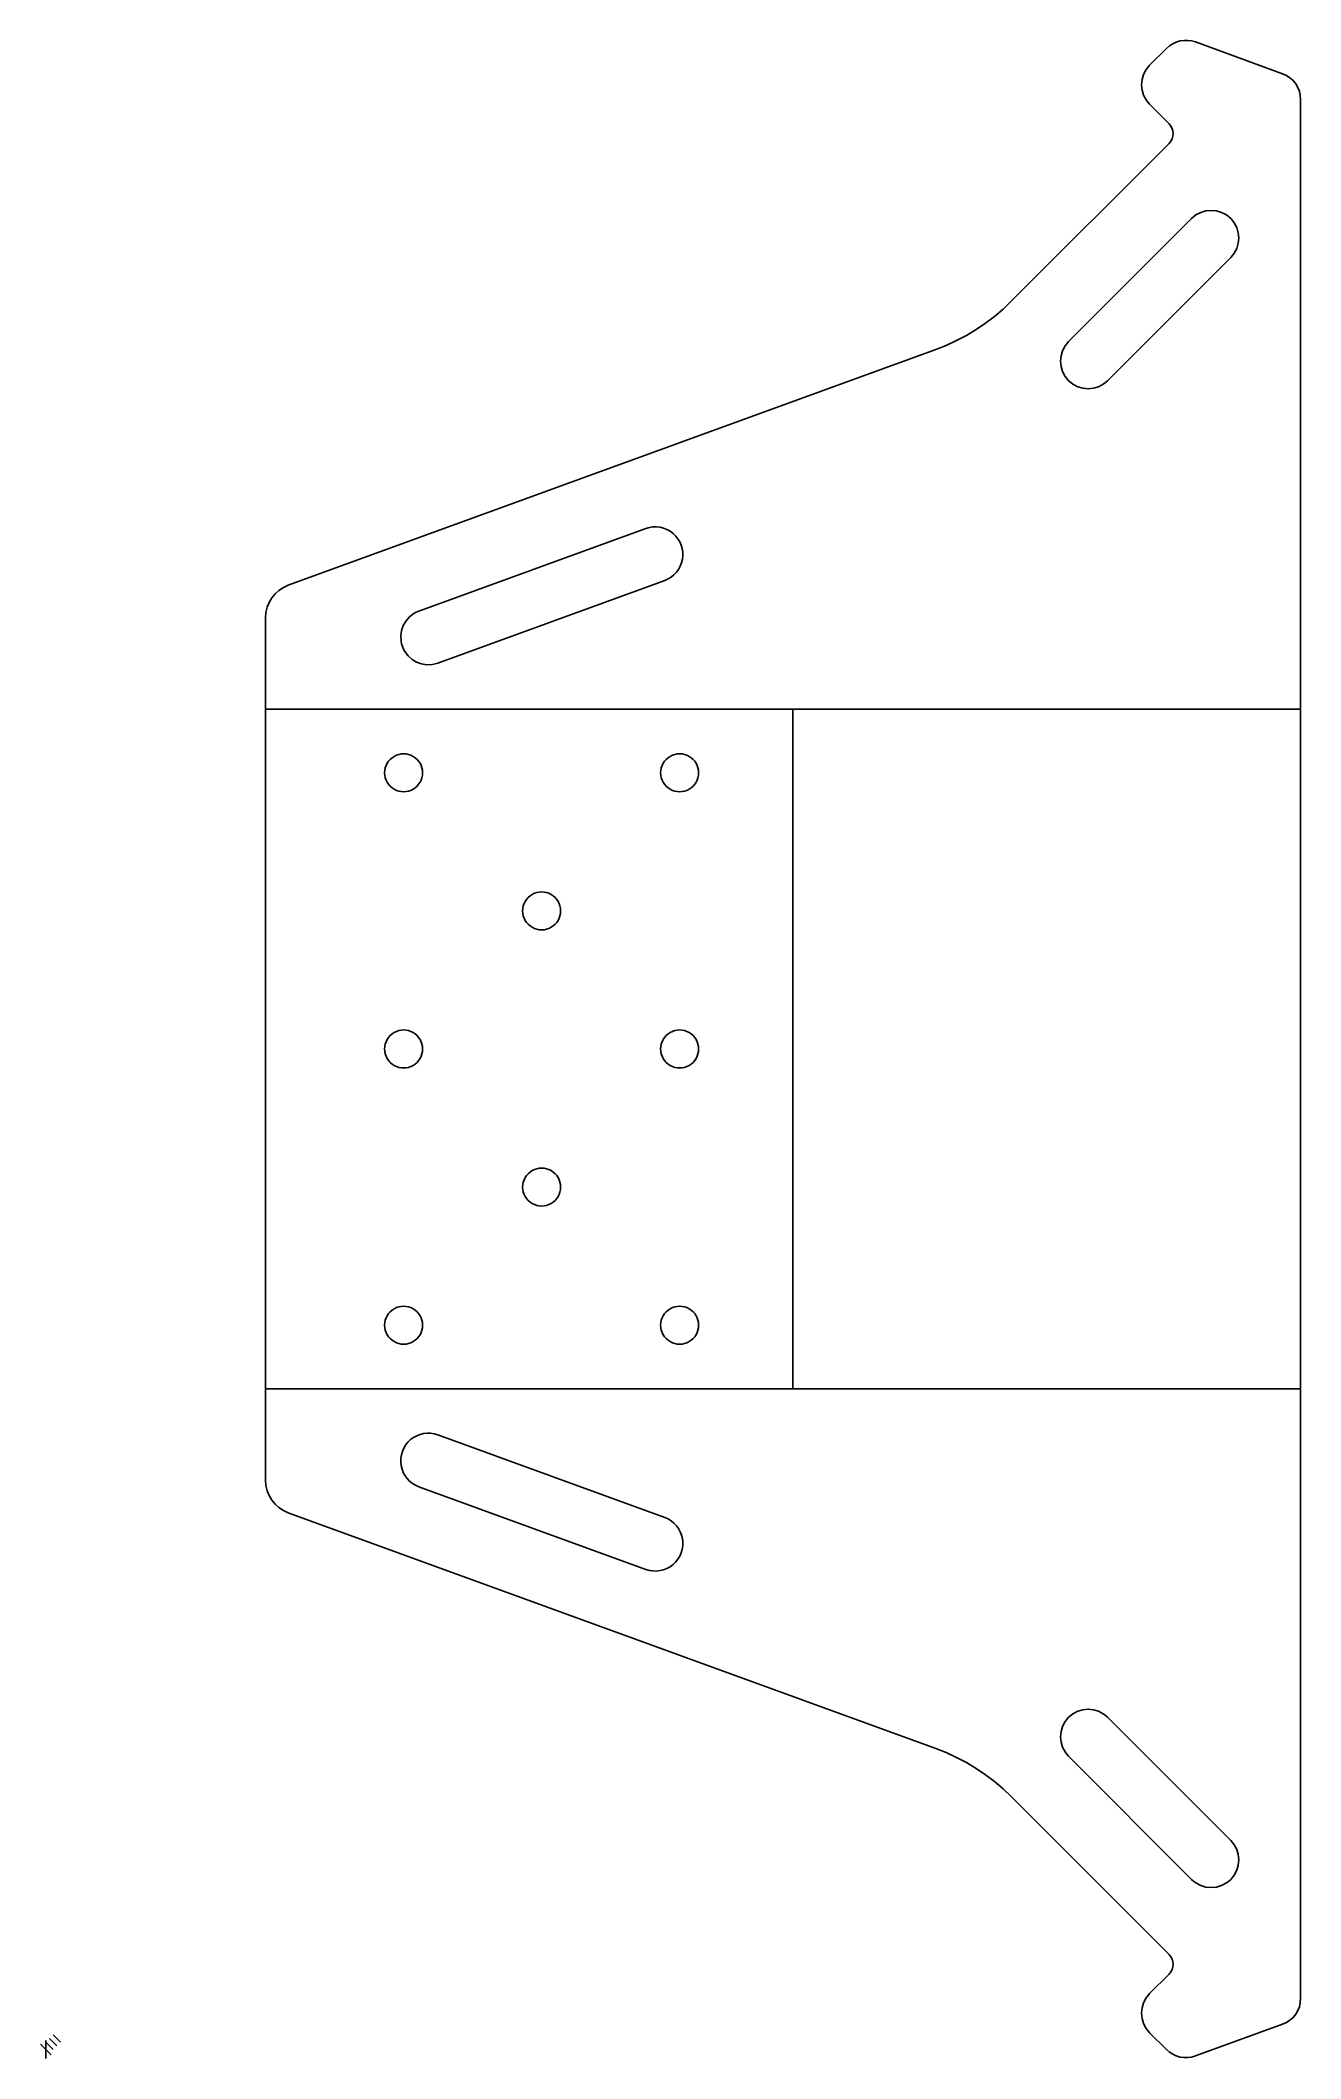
# Model space of a CAD drawing. Extents: x -3 to 687, y -5 to 1100.
import ezdxf

# ---------------------------------------------------------------- set-up
doc = ezdxf.new("R2010")
doc.units = 0

msp = doc.modelspace()

# ---------------------------------------------------------------- linework, layer by layer
at = {"layer": 'Layer 1'}
for p, q in [((613.808, 1095.34), (604.58293, 1086.1142)), ((613.807, 1095.34), (615.454866, 1096.766314)), ((615.454866, 1096.766314), (617.261533, 1097.924695)), ((617.261533, 1097.924695), (619.19542, 1098.808141)), ((619.19542, 1098.808141), (621.224946, 1099.409651)), ((621.224946, 1099.409651), (623.318528, 1099.722224)), ((623.318528, 1099.722224), (625.444586, 1099.738857)), ((625.444586, 1099.738857), (627.571537, 1099.45255)), ((627.571537, 1099.45255), (629.6678, 1098.8563)), ((677.351, 1081.5), (629.6689, 1098.8555)), ((601.262017, 1081.109049), (602.64576, 1083.738586)), ((602.64576, 1083.738586), (603.545193, 1084.962007)), ((603.545193, 1084.962007), (604.583, 1086.1102)), ((600.155022, 1075.4201), (600.431771, 1078.307562)), ((600.431771, 1072.532638), (600.155022, 1075.4201)), ((600.431771, 1078.307562), (601.262017, 1081.109049)), ((601.262017, 1069.731151), (600.431771, 1072.532638)), ((677.35, 1081.5), (679.492145, 1080.526144)), ((679.492145, 1080.526144), (681.423869, 1079.256959)), ((681.423869, 1079.256959), (683.121993, 1077.725546)), ((683.121993, 1077.725546), (684.56334, 1075.965006)), ((684.56334, 1075.965006), (685.724733, 1074.008441)), ((685.724733, 1074.008441), (686.582994, 1071.888951)), ((686.582994, 1071.888951), (687.114946, 1069.639637)), ((602.64576, 1067.101614), (601.262017, 1069.731151)), ((603.545193, 1065.878193), (602.64576, 1067.101614)), ((604.583, 1064.73), (603.545193, 1065.878193)), ((604.582, 1064.74), (615.2724, 1054.0515)), ((687.114946, 1069.639637), (687.29741, 1067.2936)), ((687.298, 28.0077), (687.298, 1067.29)), ((615.273, 1054.04), (616.24162, 1052.854193)), ((616.24162, 1052.854193), (616.933492, 1051.539424)), ((616.933492, 1051.539424), (617.348615, 1050.138681)), ((617.348615, 1050.138681), (617.486989, 1048.69495)), ((615.273, 1043.36), (528.818, 956.902)), ((616.24162, 1044.535707), (615.273, 1043.3499)), ((616.933492, 1045.850476), (616.24162, 1044.535707)), ((617.348615, 1047.251219), (616.933492, 1045.850476)), ((617.486989, 1048.69495), (617.348615, 1047.251219)), ((629.971624, 1004.167235), (632.601171, 1005.550972)), ((632.601171, 1005.550972), (635.402666, 1006.381211)), ((635.402666, 1006.381211), (638.290134, 1006.657952)), ((638.290134, 1006.657952), (641.177599, 1006.381195)), ((641.177599, 1006.381195), (643.979088, 1005.55094)), ((643.979088, 1005.55094), (646.608625, 1004.167187)), ((560.191, 934.822), (627.599, 1002.23)), ((627.6, 1002.23), (628.748198, 1003.267805)), ((628.748198, 1003.267805), (629.971624, 1004.167235)), ((646.608625, 1004.167187), (647.832045, 1003.267749)), ((647.832045, 1003.267749), (648.980236, 1002.229936)), ((648.980236, 1002.229936), (650.018043, 1001.08174)), ((650.018043, 1001.08174), (650.917476, 999.858316)), ((650.917476, 999.858316), (652.301216, 997.228773)), ((652.301216, 997.228773), (653.131457, 994.427281)), ((653.131457, 994.427281), (653.4082, 991.539815)), ((650.917437, 983.221325), (650.017999, 981.997905)), ((652.301189, 985.850862), (650.917437, 983.221325)), ((653.131444, 988.65235), (652.301189, 985.850862)), ((653.4082, 991.539815), (653.131444, 988.65235)), ((581.571, 913.443), (648.98, 980.8531)), ((650.017999, 981.997905), (648.980186, 980.849714)), ((524.316139, 952.638758), (519.598859, 948.637616)), ((528.818, 956.901), (524.316139, 952.638758)), ((509.564584, 941.448283), (504.270863, 938.274919)), ((514.677795, 944.904986), (509.564584, 941.448283)), ((519.598859, 948.637616), (514.677795, 944.904986)), ((487.423, 930.529), (132.803, 801.459)), ((493.188434, 932.807865), (487.423, 930.529)), ((498.808268, 935.392309), (493.188434, 932.807865)), ((504.270863, 938.274919), (498.808268, 935.392309)), ((556.052357, 927.02275), (556.879155, 929.82256)), ((556.879155, 929.82256), (558.258616, 932.45129)), ((558.258616, 932.45129), (559.155614, 933.674706)), ((559.155614, 933.674706), (560.1908, 934.8232)), ((555.77816, 924.137598), (556.052357, 927.02275)), ((556.056501, 921.252842), (555.77816, 924.137598)), ((556.88732, 918.454222), (556.056501, 921.252842)), ((558.270555, 915.827477), (556.88732, 918.454222)), ((559.169309, 914.60535), (558.270555, 915.827477)), ((560.206145, 913.458345), (559.169309, 914.60535)), ((561.35315, 912.421509), (560.206145, 913.458345)), ((562.575277, 911.522755), (561.35315, 912.421509)), ((565.202022, 910.13952), (562.575277, 911.522755)), ((568.000642, 909.308701), (565.202022, 910.13952)), ((570.885398, 909.03036), (568.000642, 909.308701)), ((573.77055, 909.304557), (570.885398, 909.03036)), ((576.57036, 910.131355), (573.77055, 909.304557)), ((579.19909, 911.510816), (576.57036, 910.131355)), ((580.422506, 912.407814), (579.19909, 911.510816)), ((581.571, 913.443), (580.422506, 912.407814)), ((204.328, 787.27), (328.634, 832.5136)), ((328.633, 832.514), (330.560245, 833.073965)), ((330.560245, 833.073965), (332.518685, 833.371346)), ((332.518685, 833.371346), (334.483266, 833.41056)), ((334.483266, 833.41056), (336.428935, 833.196025)), ((336.428935, 833.196025), (338.33064, 832.732157)), ((338.33064, 832.732157), (340.163326, 832.023374)), ((340.163326, 832.023374), (341.901941, 831.074094)), ((341.901941, 831.074094), (343.521432, 829.888732)), ((343.521432, 829.888732), (344.970006, 828.49968)), ((344.970006, 828.49968), (346.20677, 826.952318)), ((346.20677, 826.952318), (347.223025, 825.270553)), ((347.223025, 825.270553), (348.010069, 823.478289)), ((348.010069, 823.478289), (348.559202, 821.599432)), ((348.559202, 821.599432), (348.861722, 819.657889)), ((348.908929, 817.677564), (348.692121, 815.682363)), ((348.861722, 819.657889), (348.908929, 817.677564)), ((344.032261, 807.174877), (342.502095, 805.942115)), ((345.384832, 808.589868), (344.032261, 807.174877)), ((346.543456, 810.1676), (345.384832, 808.589868)), ((347.491781, 811.888585), (346.543456, 810.1676)), ((348.213453, 813.733336), (347.491781, 811.888585)), ((348.692121, 815.682363), (348.213453, 813.733336)), ((123.786598, 794.53927), (125.588288, 796.739944)), ((125.588288, 796.739944), (127.71095, 798.654208)), ((127.71095, 798.654208), (130.125611, 800.240686)), ((130.125611, 800.240686), (132.8033, 801.458)), ((214.669, 758.858), (338.975, 804.1016)), ((340.810687, 804.91107), (338.974389, 804.101231)), ((342.502095, 805.942115), (340.810687, 804.91107)), ((120.369, 783.7), (120.597081, 786.63255)), ((120.597081, 786.63255), (121.262022, 789.444196)), ((121.262022, 789.444196), (122.334852, 792.093561)), ((122.334852, 792.093561), (123.786598, 794.53927)), ((199.212467, 784.138301), (201.573827, 785.937705)), ((201.573827, 785.937705), (202.903924, 786.667363)), ((202.903924, 786.667363), (204.3276, 787.2707)), ((120.369, 783.7), (120.369, 311.602)), ((194.414876, 773.83139), (194.844724, 776.71903)), ((194.558371, 770.866042), (194.414876, 773.83139)), ((194.844724, 776.71903), (195.81173, 779.451223)), ((195.81173, 779.451223), (197.279706, 781.950226)), ((197.279706, 781.950226), (199.212467, 784.138301)), ((194.85643, 769.378522), (194.558371, 770.866042)), ((195.311395, 767.900728), (194.85643, 769.378522)), ((195.912782, 766.476226), (195.311395, 767.900728)), ((196.640617, 765.145132), (195.912782, 766.476226)), ((198.436786, 762.781309), (196.640617, 765.145132)), ((200.622211, 760.845553), (198.436786, 762.781309)), ((203.119201, 759.374155), (200.622211, 760.845553)), ((205.850066, 758.403408), (203.119201, 759.374155)), ((208.737115, 757.969605), (205.850066, 758.403408)), ((211.702656, 758.109038), (208.737115, 757.969605)), ((213.190584, 758.40506), (211.702656, 758.109038)), ((214.669, 758.858), (213.190584, 758.40506)), ((409.221, 733.709), (120.369, 733.709)), ((687.298, 733.709), (409.221, 733.709)), ((409.221, 733.709), (409.221, 361.593)), ((188.593767, 706.165677), (189.615855, 707.065678)), ((189.615855, 707.065678), (190.76245, 707.833208)), ((190.76245, 707.833208), (192.000448, 708.442423)), ((192.000448, 708.442423), (193.290916, 708.877577)), ((193.290916, 708.877577), (194.616363, 709.138669)), ((194.616363, 709.138669), (195.9593, 709.2257)), ((195.9593, 709.2257), (197.302237, 709.138669)), ((197.302237, 709.138669), (198.627684, 708.877577)), ((198.627684, 708.877577), (199.918152, 708.442423)), ((199.918152, 708.442423), (201.15615, 707.833208)), ((201.15615, 707.833208), (202.302745, 707.065678)), ((202.302745, 707.065678), (203.324833, 706.165677)), ((339.774767, 706.165677), (340.796855, 707.065678)), ((340.796855, 707.065678), (341.94345, 707.833208)), ((341.94345, 707.833208), (343.181448, 708.442423)), ((343.181448, 708.442423), (344.471916, 708.877577)), ((344.471916, 708.877577), (345.797363, 709.138669)), ((345.797363, 709.138669), (347.1403, 709.2257)), ((347.1403, 709.2257), (348.483237, 709.138669)), ((348.483237, 709.138669), (349.808684, 708.877577)), ((349.808684, 708.877577), (351.099152, 708.442423)), ((351.099152, 708.442423), (352.33715, 707.833208)), ((352.33715, 707.833208), (353.483745, 707.065678)), ((353.483745, 707.065678), (354.505833, 706.165677)), ((185.5656, 698.832), (185.657003, 700.208745)), ((185.657003, 697.455255), (185.5656, 698.832)), ((185.657003, 700.208745), (185.925383, 701.5439)), ((185.925383, 696.1201), (185.657003, 697.455255)), ((185.925383, 701.5439), (186.361994, 702.822317)), ((186.361994, 694.841683), (185.925383, 696.1201)), ((186.361994, 702.822317), (186.958092, 704.02885)), ((186.958092, 704.02885), (187.704931, 705.148352)), ((187.704931, 705.148352), (188.593767, 706.165677)), ((203.324833, 706.165677), (204.213669, 705.148352)), ((204.213669, 705.148352), (204.960508, 704.02885)), ((204.960508, 704.02885), (205.556606, 702.822317)), ((205.556606, 702.822317), (205.993217, 701.5439)), ((205.993217, 696.1201), (205.556606, 694.841683)), ((205.993217, 701.5439), (206.261597, 700.208745)), ((206.261597, 697.455255), (205.993217, 696.1201)), ((206.261597, 700.208745), (206.353, 698.832)), ((206.353, 698.832), (206.261597, 697.455255)), ((206.353, 698.832), (206.353, 698.832)), ((336.7466, 698.832), (336.838003, 700.208745)), ((336.838003, 697.455255), (336.7466, 698.832)), ((336.838003, 700.208745), (337.106383, 701.5439)), ((337.106383, 696.1201), (336.838003, 697.455255)), ((337.106383, 701.5439), (337.542994, 702.822317)), ((337.542994, 694.841683), (337.106383, 696.1201)), ((337.542994, 702.822317), (338.139092, 704.02885)), ((338.139092, 704.02885), (338.885931, 705.148352)), ((338.885931, 705.148352), (339.774767, 706.165677)), ((354.505833, 706.165677), (355.394669, 705.148352)), ((355.394669, 705.148352), (356.141508, 704.02885)), ((356.141508, 704.02885), (356.737606, 702.822317)), ((356.737606, 702.822317), (357.174217, 701.5439)), ((357.174217, 696.1201), (356.737606, 694.841683)), ((357.174217, 701.5439), (357.442597, 700.208745)), ((357.442597, 697.455255), (357.174217, 696.1201)), ((357.442597, 700.208745), (357.534, 698.832)), ((357.534, 698.832), (357.442597, 697.455255)), ((357.534, 698.832), (357.534, 698.832)), ((186.958092, 693.63515), (186.361994, 694.841683)), ((187.704931, 692.515648), (186.958092, 693.63515)), ((188.593767, 691.498323), (187.704931, 692.515648)), ((189.615855, 690.598322), (188.593767, 691.498323)), ((190.76245, 689.830792), (189.615855, 690.598322)), ((192.000448, 689.221577), (190.76245, 689.830792)), ((193.290916, 688.786423), (192.000448, 689.221577)), ((194.616363, 688.525331), (193.290916, 688.786423)), ((195.9593, 688.4383), (194.616363, 688.525331)), ((197.302237, 688.525331), (195.9593, 688.4383)), ((198.627684, 688.786423), (197.302237, 688.525331)), ((199.918152, 689.221577), (198.627684, 688.786423)), ((201.15615, 689.830792), (199.918152, 689.221577)), ((202.302745, 690.598322), (201.15615, 689.830792)), ((203.324833, 691.498323), (202.302745, 690.598322)), ((204.213669, 692.515648), (203.324833, 691.498323)), ((204.960508, 693.63515), (204.213669, 692.515648)), ((205.556606, 694.841683), (204.960508, 693.63515)), ((338.139092, 693.63515), (337.542994, 694.841683)), ((338.885931, 692.515648), (338.139092, 693.63515)), ((339.774767, 691.498323), (338.885931, 692.515648)), ((340.796855, 690.598322), (339.774767, 691.498323)), ((341.94345, 689.830792), (340.796855, 690.598322)), ((343.181448, 689.221577), (341.94345, 689.830792)), ((344.471916, 688.786423), (343.181448, 689.221577)), ((345.797363, 688.525331), (344.471916, 688.786423)), ((347.1403, 688.4383), (345.797363, 688.525331)), ((348.483237, 688.525331), (347.1403, 688.4383)), ((349.808684, 688.786423), (348.483237, 688.525331)), ((351.099152, 689.221577), (349.808684, 688.786423)), ((352.33715, 689.830792), (351.099152, 689.221577)), ((353.483745, 690.598322), (352.33715, 689.830792)), ((354.505833, 691.498323), (353.483745, 690.598322)), ((355.394669, 692.515648), (354.505833, 691.498323)), ((356.141508, 693.63515), (355.394669, 692.515648)), ((356.737606, 694.841683), (356.141508, 693.63515)), ((263.295931, 629.558352), (264.184767, 630.575677)), ((264.184767, 630.575677), (265.206855, 631.475678)), ((265.206855, 631.475678), (266.35345, 632.243208)), ((266.35345, 632.243208), (267.591448, 632.852423)), ((267.591448, 632.852423), (268.881916, 633.287577)), ((268.881916, 633.287577), (270.207363, 633.548669)), ((270.207363, 633.548669), (271.5503, 633.6357)), ((271.5503, 633.6357), (272.893237, 633.548669)), ((272.893237, 633.548669), (274.218684, 633.287577)), ((274.218684, 633.287577), (275.509152, 632.852423)), ((275.509152, 632.852423), (276.74715, 632.243208)), ((276.74715, 632.243208), (277.893745, 631.475678)), ((277.893745, 631.475678), (278.915833, 630.575677)), ((278.915833, 630.575677), (279.804669, 629.558352)), ((261.1566, 623.242), (261.248003, 624.618745)), ((261.248003, 621.865255), (261.1566, 623.242)), ((261.248003, 624.618745), (261.516383, 625.9539)), ((261.516383, 620.5301), (261.248003, 621.865255)), ((261.516383, 625.9539), (261.952994, 627.232317)), ((261.952994, 619.251683), (261.516383, 620.5301)), ((261.952994, 627.232317), (262.549092, 628.43885)), ((262.549092, 618.04515), (261.952994, 619.251683)), ((262.549092, 628.43885), (263.295931, 629.558352)), ((279.804669, 629.558352), (280.551508, 628.43885)), ((280.551508, 628.43885), (281.147606, 627.232317)), ((281.147606, 619.251683), (280.551508, 618.04515)), ((281.147606, 627.232317), (281.584217, 625.9539)), ((281.584217, 620.5301), (281.147606, 619.251683)), ((281.584217, 625.9539), (281.852597, 624.618745)), ((281.852597, 621.865255), (281.584217, 620.5301)), ((281.852597, 624.618745), (281.944, 623.242)), ((281.944, 623.242), (281.852597, 621.865255)), ((281.944, 623.242), (281.944, 623.242)), ((263.295931, 616.925648), (262.549092, 618.04515)), ((264.184767, 615.908323), (263.295931, 616.925648)), ((265.206855, 615.008322), (264.184767, 615.908323)), ((266.35345, 614.240792), (265.206855, 615.008322)), ((267.591448, 613.631577), (266.35345, 614.240792)), ((268.881916, 613.196423), (267.591448, 613.631577)), ((270.207363, 612.935331), (268.881916, 613.196423)), ((271.5503, 612.8483), (270.207363, 612.935331)), ((272.893237, 612.935331), (271.5503, 612.8483)), ((274.218684, 613.196423), (272.893237, 612.935331)), ((275.509152, 613.631577), (274.218684, 613.196423)), ((276.74715, 614.240792), (275.509152, 613.631577)), ((277.893745, 615.008322), (276.74715, 614.240792)), ((278.915833, 615.908323), (277.893745, 615.008322)), ((279.804669, 616.925648), (278.915833, 615.908323)), ((280.551508, 618.04515), (279.804669, 616.925648)), ((186.361994, 551.641317), (186.958092, 552.84785)), ((186.958092, 552.84785), (187.704931, 553.967352)), ((187.704931, 553.967352), (188.593767, 554.984677)), ((188.593767, 554.984677), (189.615855, 555.884678)), ((189.615855, 555.884678), (190.76245, 556.652208)), ((190.76245, 556.652208), (192.000448, 557.261423)), ((192.000448, 557.261423), (193.290916, 557.696577)), ((193.290916, 557.696577), (194.616363, 557.957669)), ((194.616363, 557.957669), (195.9593, 558.0447)), ((195.9593, 558.0447), (197.302237, 557.957669)), ((197.302237, 557.957669), (198.627684, 557.696577)), ((198.627684, 557.696577), (199.918152, 557.261423)), ((199.918152, 557.261423), (201.15615, 556.652208)), ((201.15615, 556.652208), (202.302745, 555.884678)), ((202.302745, 555.884678), (203.324833, 554.984677)), ((203.324833, 554.984677), (204.213669, 553.967352)), ((204.213669, 553.967352), (204.960508, 552.84785)), ((204.960508, 552.84785), (205.556606, 551.641317)), ((337.542994, 551.641317), (338.139092, 552.84785)), ((338.139092, 552.84785), (338.885931, 553.967352)), ((338.885931, 553.967352), (339.774767, 554.984677)), ((339.774767, 554.984677), (340.796855, 555.884678)), ((340.796855, 555.884678), (341.94345, 556.652208)), ((341.94345, 556.652208), (343.181448, 557.261423)), ((343.181448, 557.261423), (344.471916, 557.696577)), ((344.471916, 557.696577), (345.797363, 557.957669)), ((345.797363, 557.957669), (347.1403, 558.0447)), ((347.1403, 558.0447), (348.483237, 557.957669)), ((348.483237, 557.957669), (349.808684, 557.696577)), ((349.808684, 557.696577), (351.099152, 557.261423)), ((351.099152, 557.261423), (352.33715, 556.652208)), ((352.33715, 556.652208), (353.483745, 555.884678)), ((353.483745, 555.884678), (354.505833, 554.984677)), ((354.505833, 554.984677), (355.394669, 553.967352)), ((355.394669, 553.967352), (356.141508, 552.84785)), ((356.141508, 552.84785), (356.737606, 551.641317)), ((185.5656, 547.651), (185.657003, 549.027745)), ((185.657003, 546.274255), (185.5656, 547.651)), ((185.657003, 549.027745), (185.925383, 550.3629)), ((185.925383, 544.9391), (185.657003, 546.274255)), ((185.925383, 550.3629), (186.361994, 551.641317)), ((186.361994, 543.660683), (185.925383, 544.9391)), ((186.958092, 542.45415), (186.361994, 543.660683)), ((187.704931, 541.334648), (186.958092, 542.45415)), ((188.593767, 540.317323), (187.704931, 541.334648)), ((204.213669, 541.334648), (203.324833, 540.317323)), ((204.960508, 542.45415), (204.213669, 541.334648)), ((205.556606, 543.660683), (204.960508, 542.45415)), ((205.556606, 551.641317), (205.993217, 550.3629)), ((205.993217, 544.9391), (205.556606, 543.660683)), ((205.993217, 550.3629), (206.261597, 549.027745)), ((206.261597, 546.274255), (205.993217, 544.9391)), ((206.261597, 549.027745), (206.353, 547.651)), ((206.353, 547.651), (206.261597, 546.274255)), ((206.353, 547.651), (206.353, 547.651)), ((336.7466, 547.651), (336.838003, 549.027745)), ((336.838003, 546.274255), (336.7466, 547.651)), ((336.838003, 549.027745), (337.106383, 550.3629)), ((337.106383, 544.9391), (336.838003, 546.274255)), ((337.106383, 550.3629), (337.542994, 551.641317)), ((337.542994, 543.660683), (337.106383, 544.9391)), ((338.139092, 542.45415), (337.542994, 543.660683)), ((338.885931, 541.334648), (338.139092, 542.45415)), ((339.774767, 540.317323), (338.885931, 541.334648)), ((355.394669, 541.334648), (354.505833, 540.317323)), ((356.141508, 542.45415), (355.394669, 541.334648)), ((356.737606, 543.660683), (356.141508, 542.45415)), ((356.737606, 551.641317), (357.174217, 550.3629)), ((357.174217, 544.9391), (356.737606, 543.660683)), ((357.174217, 550.3629), (357.442597, 549.027745)), ((357.442597, 546.274255), (357.174217, 544.9391)), ((357.442597, 549.027745), (357.534, 547.651)), ((357.534, 547.651), (357.442597, 546.274255)), ((357.534, 547.651), (357.534, 547.651)), ((189.615855, 539.417322), (188.593767, 540.317323)), ((190.76245, 538.649792), (189.615855, 539.417322)), ((192.000448, 538.040577), (190.76245, 538.649792)), ((193.290916, 537.605423), (192.000448, 538.040577)), ((194.616363, 537.344331), (193.290916, 537.605423)), ((195.9593, 537.2573), (194.616363, 537.344331)), ((197.302237, 537.344331), (195.9593, 537.2573)), ((198.627684, 537.605423), (197.302237, 537.344331)), ((199.918152, 538.040577), (198.627684, 537.605423)), ((201.15615, 538.649792), (199.918152, 538.040577)), ((202.302745, 539.417322), (201.15615, 538.649792)), ((203.324833, 540.317323), (202.302745, 539.417322)), ((340.796855, 539.417322), (339.774767, 540.317323)), ((341.94345, 538.649792), (340.796855, 539.417322)), ((343.181448, 538.040577), (341.94345, 538.649792)), ((344.471916, 537.605423), (343.181448, 538.040577)), ((345.797363, 537.344331), (344.471916, 537.605423)), ((347.1403, 537.2573), (345.797363, 537.344331)), ((348.483237, 537.344331), (347.1403, 537.2573)), ((349.808684, 537.605423), (348.483237, 537.344331)), ((351.099152, 538.040577), (349.808684, 537.605423)), ((352.33715, 538.649792), (351.099152, 538.040577)), ((353.483745, 539.417322), (352.33715, 538.649792)), ((354.505833, 540.317323), (353.483745, 539.417322)), ((261.516383, 474.7729), (261.952994, 476.051317)), ((261.952994, 476.051317), (262.549092, 477.25785)), ((262.549092, 477.25785), (263.295931, 478.377352)), ((263.295931, 478.377352), (264.184767, 479.394677)), ((264.184767, 479.394677), (265.206855, 480.294678)), ((265.206855, 480.294678), (266.35345, 481.062208)), ((266.35345, 481.062208), (267.591448, 481.671423)), ((267.591448, 481.671423), (268.881916, 482.106577)), ((268.881916, 482.106577), (270.207363, 482.367669)), ((270.207363, 482.367669), (271.5503, 482.4547)), ((271.5503, 482.4547), (272.893237, 482.367669)), ((272.893237, 482.367669), (274.218684, 482.106577)), ((274.218684, 482.106577), (275.509152, 481.671423)), ((275.509152, 481.671423), (276.74715, 481.062208)), ((276.74715, 481.062208), (277.893745, 480.294678)), ((277.893745, 480.294678), (278.915833, 479.394677)), ((278.915833, 479.394677), (279.804669, 478.377352)), ((279.804669, 478.377352), (280.551508, 477.25785)), ((280.551508, 477.25785), (281.147606, 476.051317)), ((281.147606, 476.051317), (281.584217, 474.7729)), ((261.1566, 472.061), (261.248003, 473.437745)), ((261.248003, 470.684255), (261.1566, 472.061)), ((261.248003, 473.437745), (261.516383, 474.7729)), ((261.516383, 469.3491), (261.248003, 470.684255)), ((261.952994, 468.070683), (261.516383, 469.3491)), ((262.549092, 466.86415), (261.952994, 468.070683)), ((263.295931, 465.744648), (262.549092, 466.86415)), ((264.184767, 464.727323), (263.295931, 465.744648)), ((265.206855, 463.827322), (264.184767, 464.727323)), ((278.915833, 464.727323), (277.893745, 463.827322)), ((279.804669, 465.744648), (278.915833, 464.727323)), ((280.551508, 466.86415), (279.804669, 465.744648)), ((281.147606, 468.070683), (280.551508, 466.86415)), ((281.584217, 469.3491), (281.147606, 468.070683)), ((281.584217, 474.7729), (281.852597, 473.437745)), ((281.852597, 470.684255), (281.584217, 469.3491)), ((281.852597, 473.437745), (281.944, 472.061)), ((281.944, 472.061), (281.852597, 470.684255)), ((281.944, 472.061), (281.944, 472.061)), ((266.35345, 463.059792), (265.206855, 463.827322)), ((267.591448, 462.450577), (266.35345, 463.059792)), ((268.881916, 462.015423), (267.591448, 462.450577)), ((270.207363, 461.754331), (268.881916, 462.015423)), ((271.5503, 461.6673), (270.207363, 461.754331)), ((272.893237, 461.754331), (271.5503, 461.6673)), ((274.218684, 462.015423), (272.893237, 461.754331)), ((275.509152, 462.450577), (274.218684, 462.015423)), ((276.74715, 463.059792), (275.509152, 462.450577)), ((277.893745, 463.827322), (276.74715, 463.059792)), ((185.5656, 396.47), (185.657003, 397.846745)), ((185.657003, 397.846745), (185.925383, 399.1819)), ((185.925383, 399.1819), (186.361994, 400.460317)), ((186.361994, 400.460317), (186.958092, 401.66685)), ((186.958092, 401.66685), (187.704931, 402.786352)), ((187.704931, 402.786352), (188.593767, 403.803677)), ((188.593767, 403.803677), (189.615855, 404.703678)), ((189.615855, 404.703678), (190.76245, 405.471208)), ((190.76245, 405.471208), (192.000448, 406.080423)), ((192.000448, 406.080423), (193.290916, 406.515577)), ((193.290916, 406.515577), (194.616363, 406.776669)), ((194.616363, 406.776669), (195.9593, 406.8637)), ((195.9593, 406.8637), (197.302237, 406.776669)), ((197.302237, 406.776669), (198.627684, 406.515577)), ((198.627684, 406.515577), (199.918152, 406.080423)), ((199.918152, 406.080423), (201.15615, 405.471208)), ((201.15615, 405.471208), (202.302745, 404.703678)), ((202.302745, 404.703678), (203.324833, 403.803677)), ((203.324833, 403.803677), (204.213669, 402.786352)), ((204.213669, 402.786352), (204.960508, 401.66685)), ((204.960508, 401.66685), (205.556606, 400.460317)), ((205.556606, 400.460317), (205.993217, 399.1819)), ((205.993217, 399.1819), (206.261597, 397.846745)), ((206.261597, 397.846745), (206.353, 396.47)), ((336.7466, 396.47), (336.838003, 397.846745)), ((336.838003, 397.846745), (337.106383, 399.1819)), ((337.106383, 399.1819), (337.542994, 400.460317)), ((337.542994, 400.460317), (338.139092, 401.66685)), ((338.139092, 401.66685), (338.885931, 402.786352)), ((338.885931, 402.786352), (339.774767, 403.803677)), ((339.774767, 403.803677), (340.796855, 404.703678)), ((340.796855, 404.703678), (341.94345, 405.471208)), ((341.94345, 405.471208), (343.181448, 406.080423)), ((343.181448, 406.080423), (344.471916, 406.515577)), ((344.471916, 406.515577), (345.797363, 406.776669)), ((345.797363, 406.776669), (347.1403, 406.8637)), ((347.1403, 406.8637), (348.483237, 406.776669)), ((348.483237, 406.776669), (349.808684, 406.515577)), ((349.808684, 406.515577), (351.099152, 406.080423)), ((351.099152, 406.080423), (352.33715, 405.471208)), ((352.33715, 405.471208), (353.483745, 404.703678)), ((353.483745, 404.703678), (354.505833, 403.803677)), ((354.505833, 403.803677), (355.394669, 402.786352)), ((355.394669, 402.786352), (356.141508, 401.66685)), ((356.141508, 401.66685), (356.737606, 400.460317)), ((356.737606, 400.460317), (357.174217, 399.1819)), ((357.174217, 399.1819), (357.442597, 397.846745)), ((357.442597, 397.846745), (357.534, 396.47)), ((185.657003, 395.093255), (185.5656, 396.47)), ((185.925383, 393.7581), (185.657003, 395.093255)), ((186.361994, 392.479683), (185.925383, 393.7581)), ((186.958092, 391.27315), (186.361994, 392.479683)), ((187.704931, 390.153648), (186.958092, 391.27315)), ((188.593767, 389.136323), (187.704931, 390.153648)), ((189.615855, 388.236322), (188.593767, 389.136323)), ((190.76245, 387.468792), (189.615855, 388.236322)), ((192.000448, 386.859577), (190.76245, 387.468792)), ((193.290916, 386.424423), (192.000448, 386.859577)), ((199.918152, 386.859577), (198.627684, 386.424423)), ((201.15615, 387.468792), (199.918152, 386.859577)), ((202.302745, 388.236322), (201.15615, 387.468792)), ((203.324833, 389.136323), (202.302745, 388.236322)), ((204.213669, 390.153648), (203.324833, 389.136323)), ((204.960508, 391.27315), (204.213669, 390.153648)), ((205.556606, 392.479683), (204.960508, 391.27315)), ((205.993217, 393.7581), (205.556606, 392.479683)), ((206.261597, 395.093255), (205.993217, 393.7581)), ((206.353, 396.47), (206.261597, 395.093255)), ((206.353, 396.47), (206.353, 396.47)), ((336.838003, 395.093255), (336.7466, 396.47)), ((337.106383, 393.7581), (336.838003, 395.093255)), ((337.542994, 392.479683), (337.106383, 393.7581)), ((338.139092, 391.27315), (337.542994, 392.479683)), ((338.885931, 390.153648), (338.139092, 391.27315)), ((339.774767, 389.136323), (338.885931, 390.153648)), ((340.796855, 388.236322), (339.774767, 389.136323)), ((341.94345, 387.468792), (340.796855, 388.236322)), ((343.181448, 386.859577), (341.94345, 387.468792)), ((344.471916, 386.424423), (343.181448, 386.859577)), ((351.099152, 386.859577), (349.808684, 386.424423)), ((352.33715, 387.468792), (351.099152, 386.859577)), ((353.483745, 388.236322), (352.33715, 387.468792)), ((354.505833, 389.136323), (353.483745, 388.236322)), ((355.394669, 390.153648), (354.505833, 389.136323)), ((356.141508, 391.27315), (355.394669, 390.153648)), ((356.737606, 392.479683), (356.141508, 391.27315)), ((357.174217, 393.7581), (356.737606, 392.479683)), ((357.442597, 395.093255), (357.174217, 393.7581)), ((357.534, 396.47), (357.442597, 395.093255)), ((357.534, 396.47), (357.534, 396.47)), ((194.616363, 386.163331), (193.290916, 386.424423)), ((195.9593, 386.0763), (194.616363, 386.163331)), ((197.302237, 386.163331), (195.9593, 386.0763)), ((198.627684, 386.424423), (197.302237, 386.163331)), ((345.797363, 386.163331), (344.471916, 386.424423)), ((347.1403, 386.0763), (345.797363, 386.163331)), ((348.483237, 386.163331), (347.1403, 386.0763)), ((349.808684, 386.424423), (348.483237, 386.163331)), ((120.369, 361.593), (409.221, 361.593)), ((409.221, 361.593), (687.298, 361.593)), ((197.09463, 330.883118), (198.331394, 332.43048)), ((198.331394, 332.43048), (199.779968, 333.819532)), ((199.779968, 333.819532), (201.399459, 335.004894)), ((201.399459, 335.004894), (203.138074, 335.954174)), ((203.138074, 335.954174), (204.97076, 336.662956)), ((204.97076, 336.662956), (206.872463, 337.126821)), ((206.872463, 337.126821), (208.818131, 337.341353)), ((208.818131, 337.341353), (210.78271, 337.302133)), ((210.78271, 337.302133), (212.741147, 337.004744)), ((212.741147, 337.004744), (214.668389, 336.444769)), ((338.975, 291.201), (214.669, 336.445)), ((194.392471, 321.608364), (194.439678, 323.588689)), ((194.609279, 319.613163), (194.392471, 321.608364)), ((194.439678, 323.588689), (194.742198, 325.530232)), ((194.742198, 325.530232), (195.291331, 327.409089)), ((195.291331, 327.409089), (196.078375, 329.201353)), ((196.078375, 329.201353), (197.09463, 330.883118)), ((120.59706, 308.669476), (120.369, 311.602)), ((195.087947, 317.664136), (194.609279, 319.613163)), ((195.809619, 315.819385), (195.087947, 317.664136)), ((196.757943, 314.098398), (195.809619, 315.819385)), ((197.916566, 312.520664), (196.757943, 314.098398)), ((199.269136, 311.105669), (197.916566, 312.520664)), ((200.7993, 309.872902), (199.269136, 311.105669)), ((202.490705, 308.84185), (200.7993, 309.872902)), ((121.261973, 305.857851), (120.59706, 308.669476)), ((122.334768, 303.208499), (121.261973, 305.857851)), ((123.786475, 300.762797), (122.334768, 303.208499)), ((125.588123, 298.56212), (123.786475, 300.762797)), ((127.71074, 296.647845), (125.588123, 298.56212)), ((204.327, 308.032), (202.490705, 308.84185)), ((328.633, 262.789), (204.328, 308.032)), ((130.125356, 295.061346), (127.71074, 296.647845)), ((132.803, 293.844), (130.125356, 295.061346)), ((132.803, 293.844), (487.423, 164.774)), ((338.975, 291.201), (340.811295, 290.39115)), ((340.811295, 290.39115), (342.5027, 289.360098)), ((342.5027, 289.360098), (344.032864, 288.127331)), ((344.032864, 288.127331), (345.385434, 286.712336)), ((345.385434, 286.712336), (346.544057, 285.134602)), ((346.544057, 285.134602), (347.492381, 283.413615)), ((347.492381, 283.413615), (348.214053, 281.568864)), ((348.214053, 281.568864), (348.692721, 279.619837)), ((348.692721, 279.619837), (348.909529, 277.624636)), ((348.909529, 277.624636), (348.862322, 275.644311)), ((343.522032, 265.413468), (341.902541, 264.228106)), ((344.970606, 266.80252), (343.522032, 265.413468)), ((346.20737, 268.349882), (344.970606, 266.80252)), ((347.223625, 270.031647), (346.20737, 268.349882)), ((348.010669, 271.823911), (347.223625, 270.031647)), ((348.559802, 273.702768), (348.010669, 271.823911)), ((348.862322, 275.644311), (348.559802, 273.702768)), ((330.560853, 262.228256), (328.633611, 262.788231)), ((332.51929, 261.930867), (330.560853, 262.228256)), ((334.483869, 261.891647), (332.51929, 261.930867)), ((336.429537, 262.106179), (334.483869, 261.891647)), ((338.33124, 262.570044), (336.429537, 262.106179)), ((340.163926, 263.278826), (338.33124, 262.570044)), ((341.902541, 264.228106), (340.163926, 263.278826)), ((556.056701, 174.049358), (556.88752, 176.847978)), ((556.88752, 176.847978), (558.270755, 179.474723)), ((558.270755, 179.474723), (559.169509, 180.69685)), ((559.169509, 180.69685), (560.206345, 181.843855)), ((560.206345, 181.843855), (561.35335, 182.880691)), ((561.35335, 182.880691), (562.575477, 183.779445)), ((562.575477, 183.779445), (565.202222, 185.16268)), ((565.202222, 185.16268), (568.000842, 185.993499)), ((568.000842, 185.993499), (570.885598, 186.27184)), ((570.885598, 186.27184), (573.77075, 185.997643)), ((573.77075, 185.997643), (576.57056, 185.170845)), ((576.57056, 185.170845), (579.19929, 183.791384)), ((579.19929, 183.791384), (580.422706, 182.894386)), ((580.422706, 182.894386), (581.5712, 181.8592)), ((648.98, 114.449), (581.571, 181.8592)), ((555.77836, 171.164602), (556.056701, 174.049358)), ((556.052557, 168.27945), (555.77836, 171.164602)), ((556.879355, 165.47964), (556.052557, 168.27945)), ((487.423, 164.773), (493.188525, 162.494176)), ((493.188525, 162.494176), (498.808449, 159.909764)), ((498.808449, 159.909764), (504.271134, 157.027178)), ((504.271134, 157.027178), (509.564945, 153.853831)), ((558.258816, 162.85091), (556.879355, 165.47964)), ((559.155814, 161.627494), (558.258816, 162.85091)), ((560.191, 160.479), (559.155814, 161.627494)), ((627.599, 93.0722), (560.191, 160.48)), ((509.564945, 153.853831), (514.678243, 150.397136)), ((514.678243, 150.397136), (519.599393, 146.664507)), ((519.599393, 146.664507), (524.316758, 142.663357)), ((524.316758, 142.663357), (528.8187, 138.4011)), ((528.818, 138.4), (615.273, 51.9472)), ((648.98, 114.451), (650.015197, 113.302516)), ((650.015197, 113.302516), (650.912207, 112.079108)), ((650.912207, 112.079108), (652.291692, 109.450391)), ((653.114426, 100.880681), (652.283633, 98.082053)), ((652.291692, 109.450391), (653.118516, 106.650589)), ((653.392741, 103.765439), (653.114426, 100.880681)), ((653.118516, 106.650589), (653.392741, 103.765439)), ((628.748504, 92.035424), (627.6, 93.0706)), ((629.971928, 91.138438), (628.748504, 92.035424)), ((632.600671, 89.759002), (629.971928, 91.138438)), ((635.400489, 88.93223), (632.600671, 89.759002)), ((638.285644, 88.658059), (635.400489, 88.93223)), ((641.170397, 88.936428), (638.285644, 88.658059)), ((643.969009, 89.767273), (641.170397, 88.936428)), ((646.595741, 91.150533), (643.969009, 89.767273)), ((647.817859, 92.049298), (646.595741, 91.150533)), ((648.964856, 93.086144), (647.817859, 92.049298)), ((650.00168, 94.23316), (648.964856, 93.086144)), ((650.900423, 95.455295), (650.00168, 94.23316)), ((652.283633, 98.082053), (650.900423, 95.455295)), ((615.273, 51.948), (616.24162, 50.762193)), ((616.24162, 50.762193), (616.933492, 49.447424)), ((616.933492, 49.447424), (617.348615, 48.046681)), ((617.348615, 45.159219), (616.933492, 43.758476)), ((617.348615, 48.046681), (617.486989, 46.60295)), ((617.486989, 46.60295), (617.348615, 45.159219)), ((615.273, 41.2549), (604.582, 30.5664)), ((616.24162, 42.443707), (615.273, 41.2579)), ((616.933492, 43.758476), (616.24162, 42.443707)), ((600.155022, 19.8779), (600.431771, 22.765362)), ((600.431771, 22.765362), (601.262017, 25.566849)), ((601.262017, 25.566849), (602.64576, 28.196386)), ((602.64576, 28.196386), (603.545193, 29.419807)), ((603.545193, 29.419807), (604.583, 30.568)), ((686.583486, 23.412258), (685.725158, 21.292741)), ((687.115494, 25.661612), (686.583486, 23.412258)), ((687.298, 28.0077), (687.115494, 25.661612)), ((600.431771, 16.990438), (600.155022, 19.8779)), ((601.262017, 14.188951), (600.431771, 16.990438)), ((602.64576, 11.559414), (601.262017, 14.188951)), ((603.545193, 10.335993), (602.64576, 11.559414)), ((629.668, -3.55515), (677.351, 13.8004)), ((679.492234, 14.775093), (677.35, 13.8013)), ((681.424046, 16.044237), (679.492234, 14.775093)), ((683.122258, 17.575628), (681.424046, 16.044237)), ((684.563688, 19.336163), (683.122258, 17.575628)), ((685.725158, 21.292741), (684.563688, 19.336163)), ((3, -3), (-3, 3)), ((0, -5), (0, 5)), ((4, 0), (0, 4)), ((6, 2), (2, 6)), ((8, 4), (4, 8)), ((604.583, 9.1878), (603.545193, 10.335993)), ((604.582, 9.18563), (613.80707, -0.0402)), ((615.455068, -1.464339), (613.8072, -0.03803)), ((617.261738, -2.622714), (615.455068, -1.464339)), ((619.195626, -3.506155), (617.261738, -2.622714)), ((621.225152, -4.10766), (619.195626, -3.506155)), ((623.318734, -4.420227), (621.225152, -4.10766)), ((625.44479, -4.436856), (623.318734, -4.420227)), ((627.57174, -4.150544), (625.44479, -4.436856)), ((629.668, -3.55429), (627.57174, -4.150544))]:
    msp.add_line(p, q, dxfattribs=at)

doc.saveas('drawing.dxf')
